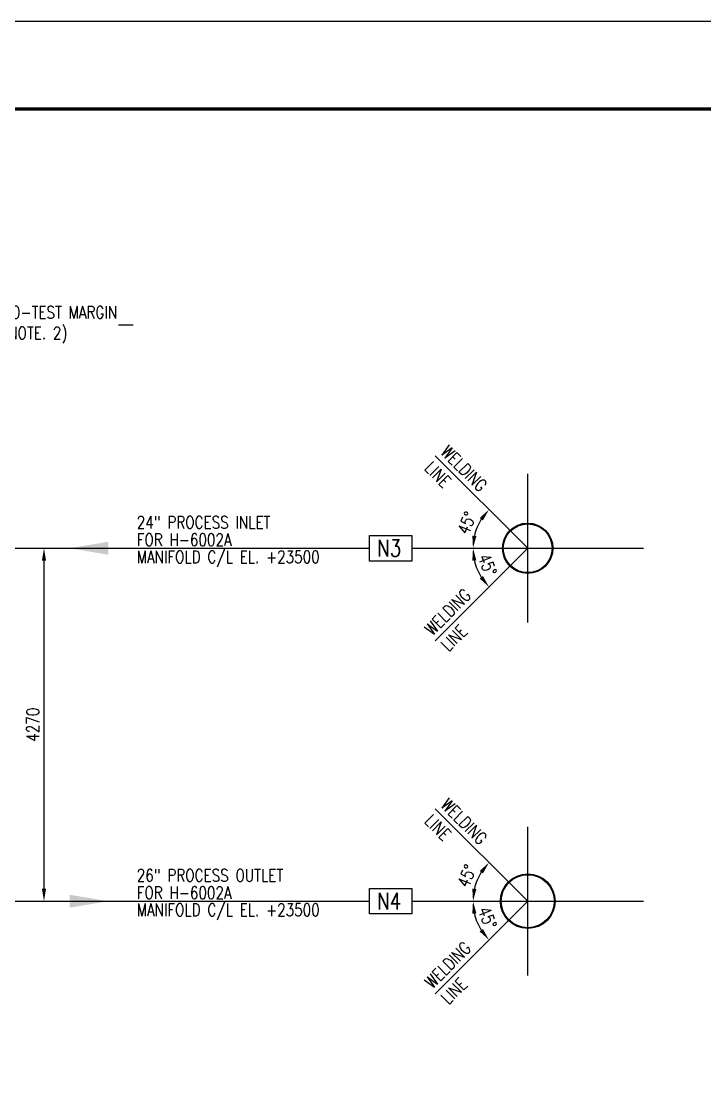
# Model space of a CAD drawing. Header units: millimetres. Extents: x 0 to 91981, y -132907 to 77676.
# Drawn here: x 18796 to 27057, y 64776 to 77676 of the extents above; entities that cross this region are included whole.
import ezdxf
from ezdxf.enums import TextEntityAlignment as Align

# ---------------------------------------------------------------- set-up
doc = ezdxf.new("R2010")
doc.units = ezdxf.units.MM
doc.header["$LTSCALE"] = 60
doc.linetypes.add('JNK-CENTER', pattern=[34, 30, -1.5, 1, -1.5])
for name, color, linetype in [('CEN-R', 1, 'JNK-CENTER'), ('CON-C', 4, 'Continuous'), ('CON-G', 3, 'Continuous'), ('CON-W', 7, 'Continuous'), ('CON-Y', 2, 'Continuous'), ('Dim-W', 7, 'Continuous'), ('TITLE', 7, 'Continuous'), ('TXT-Y', 2, 'Continuous')]:
    doc.layers.add(name, color=color, linetype=linetype)
doc.styles.add('SIMPLEX', font='simplex.shx', dxfattribs={"width": 0.8})
doc.dimstyles.new('DIM60', dxfattribs={"dimscale": 60, "dimtxt": 2.5, "dimasz": 2.5, "dimexe": 1, "dimexo": 1, "dimgap": 1, "dimtad": 1, "dimdsep": 46, "dimtxsty": 'SIMPLEX', "dimcen": 0, "dimclrd": 256, "dimclre": 256, "dimclrt": 2, "dimadec": 1, "dimazin": 2, "dimtfac": 1, "dimtix": 1, "dimtmove": 2, "dimatfit": 2, "dimfxl": 1, "dimarcsym": 1})
doc.dimstyles.new('DIM60x3', dxfattribs={"dimscale": 60, "dimtxt": 2.5, "dimasz": 2.5, "dimexe": 1, "dimexo": 1, "dimgap": 1, "dimtad": 1, "dimdec": 1, "dimlfac": 0.333333, "dimdsep": 46, "dimtxsty": 'SIMPLEX', "dimcen": 0, "dimclrd": 256, "dimclre": 256, "dimclrt": 2, "dimadec": 1, "dimazin": 2, "dimtfac": 1, "dimtdec": 1, "dimtix": 1, "dimtmove": 2, "dimatfit": 2, "dimldrblk": 'NONE', "dimfxl": 1, "dimtfill": 1, "dimarcsym": 1})
doc.dimstyles.new('DIM_60', dxfattribs={"dimscale": 60, "dimtxt": 2.5, "dimasz": 2.5, "dimexe": 1, "dimexo": 1, "dimgap": 1, "dimtad": 1, "dimdec": 4, "dimdsep": 46, "dimtxsty": 'SIMPLEX', "dimcen": 2.5, "dimclrd": 7, "dimclre": 7, "dimclrt": 2, "dimadec": 4, "dimazin": 2, "dimtfac": 1, "dimtdec": 4, "dimtmove": 0, "dimatfit": 2, "dimfxl": 0.18, "dimtolj": 1, "dimtzin": 0, "dimarcsym": 1})

# ---------------------------------------------------------------- blocks, each defined once
blk = doc.blocks.new('*D982')
at = {"layer": 'DEFPOINTS', "color": 0, "ltscale": 60, "transparency": 16777216}
for p in [(17870, 71302), (17870, 67032), (19070, 67032)]:
    blk.add_point(p, dxfattribs=at)
at = {"layer": 'Dim-W', "color": 7, "linetype": 'ByBlock', "lineweight": -2, "ltscale": 60, "transparency": 16777216}
for p, q in [((17930, 71302), (19130, 71302)), ((19070, 71152), (19070, 67182)), ((17930, 67032), (19130, 67032))]:
    blk.add_line(p, q, dxfattribs=at)
at = {"layer": 'Dim-W', "color": 7, "ltscale": 60, "transparency": 16777216}
for points in [[(19045, 71152), (19095, 71152), (19070, 71302)], [(19045, 67182), (19095, 67182), (19070, 67032)]]:
    blk.add_solid(points, dxfattribs=at)
at = {"layer": 'Dim-W', "color": 2, "ltscale": 60, "transparency": 16777216, "insert": (18935, 69167), "char_height": 150, "attachment_point": 5, "rotation": 90, "style": 'SIMPLEX'}
blk.add_mtext('\\A1;4270', dxfattribs=at)
blk = doc.blocks.new('*D820')
at = {"layer": 'CON-W', "linetype": 'ByBlock', "lineweight": -2, "transparency": 16777216}
for p, q in [((24407, 71812), (24407, 71812)), ((24196, 71303), (24196, 71303))]:
    blk.add_line(p, q, dxfattribs=at)
blk.add_arc((24918, 71302), 662, 148.0064, 166.9936, dxfattribs=at)
at = {"layer": 'CON-W', "transparency": 16777216}
for points in [[(24337, 71668), (24376, 71637), (24450, 71770)], [(24297, 71448), (24248, 71453), (24256, 71302)]]:
    blk.add_solid(points, dxfattribs=at)
at = {"layer": 'DEFPOINTS', "color": 0, "transparency": 16777216}
for p in [(24450, 71770), (24256, 71302), (24918, 71302), (24918, 71302)]:
    blk.add_point(p, dxfattribs=at)
at = {"layer": 'CON-W', "color": 2, "transparency": 16777216, "insert": (24181, 71607), "char_height": 150, "attachment_point": 5, "rotation": 67.5, "style": 'SIMPLEX', "bg_fill": 3, "box_fill_scale": 1.1, "bg_fill_color": 256, "bg_fill_true_color": 13158600, "bg_fill_transparency": 0}
blk.add_mtext('45°', dxfattribs=at)
at = {"layer": 'DEFPOINTS', "color": 0, "transparency": 16777216}
blk.add_point((24344, 71633), dxfattribs=at)
blk = doc.blocks.new('*D821')
at = {"layer": 'CON-W', "linetype": 'ByBlock', "lineweight": -2, "transparency": 16777216}
blk.add_arc((24918, 71302), 662, 148.0064, 166.9936, dxfattribs=at)
at = {"layer": 'CON-W', "transparency": 16777216}
for points in [[(24337, 71668), (24376, 71637), (24450, 71770)], [(24297, 71448), (24248, 71453), (24256, 71302)]]:
    blk.add_solid(points, dxfattribs=at)
at = {"layer": 'DEFPOINTS', "color": 0, "transparency": 16777216}
for p in [(23799, 72420), (24256, 71302), (24918, 71302), (24918, 71302)]:
    blk.add_point(p, dxfattribs=at)
at = {"layer": 'CON-W', "color": 2, "transparency": 16777216, "insert": (24181, 71607), "char_height": 150, "attachment_point": 5, "rotation": 67.5, "style": 'SIMPLEX', "bg_fill": 3, "box_fill_scale": 1.1, "bg_fill_color": 256, "bg_fill_true_color": 13158600, "bg_fill_transparency": 0}
blk.add_mtext('45°', dxfattribs=at)
at = {"layer": 'DEFPOINTS', "color": 0, "transparency": 16777216}
blk.add_point((24344, 71633), dxfattribs=at)
blk = doc.blocks.new('*D822')
at = {"layer": 'CON-W', "linetype": 'ByBlock', "lineweight": -2, "transparency": 16777216}
for p, q in [((24196, 71301), (24196, 71301)), ((24407, 70791), (24407, 70791))]:
    blk.add_line(p, q, dxfattribs=at)
blk.add_arc((24918, 71302), 662, 193.0064, 211.9936, dxfattribs=at)
at = {"layer": 'CON-W', "transparency": 16777216}
for points in [[(24248, 71150), (24297, 71155), (24256, 71302)], [(24376, 70966), (24337, 70935), (24450, 70833)]]:
    blk.add_solid(points, dxfattribs=at)
at = {"layer": 'DEFPOINTS', "color": 0, "transparency": 16777216}
for p in [(24918, 71302), (24918, 71302), (24450, 70833)]:
    blk.add_point(p, dxfattribs=at)
at = {"layer": 'CON-W', "color": 2, "transparency": 16777216, "insert": (24431, 71100), "char_height": 150, "attachment_point": 5, "rotation": 292.5, "style": 'SIMPLEX', "bg_fill": 3, "box_fill_scale": 1.1, "bg_fill_color": 256, "bg_fill_true_color": 13158600, "bg_fill_transparency": 0}
blk.add_mtext('45°', dxfattribs=at)
at = {"layer": 'DEFPOINTS', "color": 0, "transparency": 16777216}
for p in [(24256, 71302), (24278, 71130)]:
    blk.add_point(p, dxfattribs=at)
blk = doc.blocks.new('*D823')
at = {"layer": 'CON-W', "linetype": 'ByBlock', "lineweight": -2, "transparency": 16777216}
blk.add_line((24196, 71301), (24196, 71301), dxfattribs=at)
blk.add_arc((24918, 71302), 662, 193.0064, 211.9936, dxfattribs=at)
at = {"layer": 'CON-W', "transparency": 16777216}
for points in [[(24248, 71150), (24297, 71155), (24256, 71302)], [(24376, 70966), (24337, 70935), (24450, 70833)]]:
    blk.add_solid(points, dxfattribs=at)
at = {"layer": 'DEFPOINTS', "color": 0, "transparency": 16777216}
for p in [(24918, 71302), (24918, 71302), (23799, 70183)]:
    blk.add_point(p, dxfattribs=at)
at = {"layer": 'CON-W', "color": 2, "transparency": 16777216, "insert": (24431, 71100), "char_height": 150, "attachment_point": 5, "rotation": 292.5, "style": 'SIMPLEX', "bg_fill": 3, "box_fill_scale": 1.1, "bg_fill_color": 256, "bg_fill_true_color": 13158600, "bg_fill_transparency": 0}
blk.add_mtext('45°', dxfattribs=at)
at = {"layer": 'DEFPOINTS', "color": 0, "transparency": 16777216}
for p in [(24256, 71302), (24278, 71130)]:
    blk.add_point(p, dxfattribs=at)
blk = doc.blocks.new('*D824')
at = {"layer": 'CON-W', "linetype": 'ByBlock', "lineweight": -2, "transparency": 16777216}
for p, q in [((24408, 67543), (24408, 67543)), ((24196, 67032), (24196, 67032))]:
    blk.add_line(p, q, dxfattribs=at)
blk.add_arc((24918, 67032), 662, 148.0064, 166.9936, dxfattribs=at)
at = {"layer": 'CON-W', "transparency": 16777216}
for points in [[(24337, 67398), (24376, 67367), (24450, 67500)], [(24297, 67178), (24248, 67183), (24256, 67032)]]:
    blk.add_solid(points, dxfattribs=at)
at = {"layer": 'DEFPOINTS', "color": 0, "transparency": 16777216}
for p in [(24450, 67500), (24256, 67032), (24918, 67032), (24918, 67032)]:
    blk.add_point(p, dxfattribs=at)
at = {"layer": 'CON-W', "color": 2, "transparency": 16777216, "insert": (24181, 67337), "char_height": 150, "attachment_point": 5, "rotation": 67.5, "style": 'SIMPLEX', "bg_fill": 3, "box_fill_scale": 1.1, "bg_fill_color": 256, "bg_fill_true_color": 13158600, "bg_fill_transparency": 0}
blk.add_mtext('45°', dxfattribs=at)
at = {"layer": 'DEFPOINTS', "color": 0, "transparency": 16777216}
blk.add_point((24344, 67363), dxfattribs=at)
blk = doc.blocks.new('*D825')
at = {"layer": 'CON-W', "linetype": 'ByBlock', "lineweight": -2, "transparency": 16777216}
blk.add_line((24196, 67033), (24196, 67033), dxfattribs=at)
blk.add_arc((24918, 67032), 662, 148.0064, 166.9936, dxfattribs=at)
at = {"layer": 'CON-W', "transparency": 16777216}
for points in [[(24337, 67398), (24376, 67367), (24450, 67500)], [(24297, 67178), (24248, 67183), (24256, 67032)]]:
    blk.add_solid(points, dxfattribs=at)
at = {"layer": 'DEFPOINTS', "color": 0, "transparency": 16777216}
for p in [(23799, 68150), (24256, 67032), (24918, 67032), (24918, 67032)]:
    blk.add_point(p, dxfattribs=at)
at = {"layer": 'CON-W', "color": 2, "transparency": 16777216, "insert": (24181, 67337), "char_height": 150, "attachment_point": 5, "rotation": 67.5, "style": 'SIMPLEX', "bg_fill": 3, "box_fill_scale": 1.1, "bg_fill_color": 256, "bg_fill_true_color": 13158600, "bg_fill_transparency": 0}
blk.add_mtext('45°', dxfattribs=at)
at = {"layer": 'DEFPOINTS', "color": 0, "transparency": 16777216}
blk.add_point((24344, 67363), dxfattribs=at)
blk = doc.blocks.new('*D826')
at = {"layer": 'CON-W', "linetype": 'ByBlock', "lineweight": -2, "transparency": 16777216}
for p, q in [((24196, 67032), (24196, 67032)), ((24407, 66521), (24407, 66521))]:
    blk.add_line(p, q, dxfattribs=at)
blk.add_arc((24918, 67032), 662, 193.0064, 211.9936, dxfattribs=at)
at = {"layer": 'CON-W', "transparency": 16777216}
for points in [[(24248, 66880), (24297, 66885), (24256, 67032)], [(24376, 66696), (24337, 66665), (24450, 66563)]]:
    blk.add_solid(points, dxfattribs=at)
at = {"layer": 'DEFPOINTS', "color": 0, "transparency": 16777216}
for p in [(24918, 67032), (24918, 67032), (24450, 66563)]:
    blk.add_point(p, dxfattribs=at)
at = {"layer": 'CON-W', "color": 2, "transparency": 16777216, "insert": (24431, 66830), "char_height": 150, "attachment_point": 5, "rotation": 292.5, "style": 'SIMPLEX', "bg_fill": 3, "box_fill_scale": 1.1, "bg_fill_color": 256, "bg_fill_true_color": 13158600, "bg_fill_transparency": 0}
blk.add_mtext('45°', dxfattribs=at)
at = {"layer": 'DEFPOINTS', "color": 0, "transparency": 16777216}
for p in [(24256, 67032), (24278, 66860)]:
    blk.add_point(p, dxfattribs=at)
blk = doc.blocks.new('*D827')
at = {"layer": 'CON-W', "linetype": 'ByBlock', "lineweight": -2, "transparency": 16777216}
blk.add_arc((24918, 67032), 662, 193.0064, 211.9936, dxfattribs=at)
at = {"layer": 'CON-W', "transparency": 16777216}
for points in [[(24248, 66880), (24297, 66885), (24256, 67032)], [(24376, 66696), (24337, 66665), (24450, 66563)]]:
    blk.add_solid(points, dxfattribs=at)
at = {"layer": 'DEFPOINTS', "color": 0, "transparency": 16777216}
for p in [(24918, 67032), (24918, 67032), (23799, 65913)]:
    blk.add_point(p, dxfattribs=at)
at = {"layer": 'CON-W', "color": 2, "transparency": 16777216, "insert": (24431, 66830), "char_height": 150, "attachment_point": 5, "rotation": 292.5, "style": 'SIMPLEX', "bg_fill": 3, "box_fill_scale": 1.1, "bg_fill_color": 256, "bg_fill_true_color": 13158600, "bg_fill_transparency": 0}
blk.add_mtext('45°', dxfattribs=at)
at = {"layer": 'DEFPOINTS', "color": 0, "transparency": 16777216}
for p in [(24256, 67032), (24278, 66860)]:
    blk.add_point(p, dxfattribs=at)
blk = doc.blocks.new('_Oblique')
at = {"color": 0, "linetype": 'ByBlock', "lineweight": -2}
blk.add_line((-0.5, -0.5), (0.5, 0.5), dxfattribs=at)
blk = doc.blocks.new('*D890')
at = {"layer": 'DEFPOINTS', "color": 0, "transparency": 16777216}
for p in [(25615, 66573), (25757, 46950), (25772, 46729), (25702, 45244), (25615, 45043)]:
    blk.add_point(p, dxfattribs=at)
at = {"layer": 'Dim-W', "color": 7, "linetype": 'ByBlock', "lineweight": -2, "transparency": 16777216}
blk.add_line((25776, 46669), (25880, 45192), dxfattribs=at)
blk.add_arc((25615, 48979), 3736, 270, 274, dxfattribs=at)
at = {"layer": 'Dim-W', "color": 7, "lineweight": -2, "transparency": 16777216, "xscale": 150, "yscale": 150, "zscale": 150}
for p, rotation in [((25615, 45243), 180), ((25875, 45252), 3.999999999999986)]:
    blk.add_blockref('_Oblique', p, dxfattribs=dict(at, rotation=rotation))
at = {"layer": 'Dim-W', "color": 2, "transparency": 16777216, "insert": (25742, 45380), "char_height": 150, "attachment_point": 5, "rotation": 2.0283, "style": 'SIMPLEX'}
blk.add_mtext('\\A1;4°', dxfattribs=at)
blk = doc.blocks.new('*D891')
at = {"layer": 'DEFPOINTS', "color": 0, "transparency": 16777216}
for p in [(25615, 66573), (25473, 46950), (25457, 46729), (25441, 45247), (25615, 45043)]:
    blk.add_point(p, dxfattribs=at)
at = {"layer": 'Dim-W', "color": 7, "linetype": 'ByBlock', "lineweight": -2, "transparency": 16777216}
blk.add_line((25453, 46669), (25350, 45192), dxfattribs=at)
blk.add_arc((25615, 48979), 3736, 266, 270, dxfattribs=at)
at = {"layer": 'Dim-W', "color": 7, "lineweight": -2, "transparency": 16777216, "xscale": 150, "yscale": 150, "zscale": 150, "rotation": 176.0000000000009}
blk.add_blockref('_Oblique', (25354, 45252), dxfattribs=at)
at = {"layer": 'Dim-W', "color": 7, "lineweight": -2, "transparency": 16777216, "xscale": 150, "yscale": 150, "zscale": 150}
blk.add_blockref('_Oblique', (25615, 45243), dxfattribs=at)
at = {"layer": 'Dim-W', "color": 2, "transparency": 16777216, "insert": (25489, 45380), "char_height": 150, "attachment_point": 5, "rotation": 358, "style": 'SIMPLEX'}
blk.add_mtext('\\A1;4°', dxfattribs=at)
blk = doc.blocks.new('*D1036')
at = {"linetype": 'ByBlock', "lineweight": -2, "transparency": 16777216}
for p, q in [((17370, 71666), (17370, 74066)), ((17470, 71666), (17470, 74066)), ((17370, 74006), (17220, 74006)), ((17370, 74006), (17470, 74006)), ((17470, 74006), (20147, 74006))]:
    blk.add_line(p, q, dxfattribs=at)
at = {"layer": 'DEFPOINTS', "color": 0, "transparency": 16777216}
for p in [(17370, 74006), (17370, 71606), (17470, 71606)]:
    blk.add_point(p, dxfattribs=at)
at = {"lineweight": -2, "transparency": 16777216, "xscale": 150, "yscale": 150, "zscale": 150}
blk.add_blockref('_Oblique', (17370, 74006), dxfattribs=at)
at = {"lineweight": -2, "transparency": 16777216, "xscale": 150, "yscale": 150, "zscale": 150, "rotation": 180}
blk.add_blockref('_Oblique', (17470, 74006), dxfattribs=at)
at = {"color": 2, "transparency": 16777216, "insert": (18959, 74006), "char_height": 150, "attachment_point": 5, "style": 'SIMPLEX', "bg_fill": 3, "box_fill_scale": 1.1, "bg_fill_color": 256, "bg_fill_true_color": 13158600, "bg_fill_transparency": 0}
blk.add_mtext('50 HYDRO-TEST MARGIN\\P(NOTE. 2)', dxfattribs=at)
blk = doc.blocks.new('_None')
blk = doc.blocks.new('TITLE')
at = {"color": 7}
blk.add_line((841, 594.85), (0, 594.85), dxfattribs=at)
at = {"color": 7, "const_width": 0.707}
blk.add_lwpolyline([(823.32, 577.17), (27.94, 577.17)], dxfattribs=at)

msp = doc.modelspace()

# ---------------------------------------------------------------- linework, layer by layer
at = {"layer": 'CEN-R', "ltscale": 60}
for p, q in [((24917.81576, 70401.52672), (24917.81576, 72201.52672)), ((23517.81576, 71301.52672), (26317.81576, 71301.52672)), ((24917.81576, 66131.52672), (24917.81576, 67931.52672)), ((23517.81576, 67031.52672), (26317.81576, 67031.52672))]:
    msp.add_line(p, q, dxfattribs=at)
at = {"layer": 'CON-C'}
for points in [[(23517.81576, 71455.8881), (23517.81576, 71147.16534), (23006.81484, 71147.16534), (23006.81484, 71455.8881)], [(23517.81576, 67185.8881), (23517.81576, 66877.16534), (23006.81484, 66877.16534), (23006.81484, 67185.8881)]]:
    msp.add_lwpolyline(points, close=True, dxfattribs=at)
at = {"layer": 'CON-G', "ltscale": 60}
for radius in [304.70001, 295.18001]:
    msp.add_circle((24917.81576, 71301.52672), radius, dxfattribs=at)
at = {"layer": 'Dim-W'}
for points in [[(19848.39036, 71379.65172), (19379.64036, 71301.52672), (19848.39036, 71223.40172)], [(19379.64036, 67109.65172), (19848.39036, 67031.52672), (19379.64036, 66953.40172)]]:
    msp.add_solid(points, dxfattribs=at)
at = {"layer": 'TITLE'}
for p, q in [((19129.64036, 71301.52672), (23006.81484, 71301.52672)), ((19129.64036, 67031.52672), (23006.81484, 67031.52672))]:
    msp.add_line(p, q, dxfattribs=at)

# ---------------------------------------------------------------- texts
at = {"layer": 'CON-C', "style": 'SIMPLEX', "width": 0.8}
for tag, p in [('N3', (23242.5552, 71302.86883)), ('N4', (23242.5552, 67032.86883))]:
    msp.add_attdef(tag, text='1', height=202.5, dxfattribs=at).set_placement(p, align=Align.MIDDLE_CENTER)
at = {"layer": 'CON-Y', "style": 'SIMPLEX', "width": 0.8}
for s, p in [('24" PROCESS INLET', (20191.47603, 71539.94834)), ('FOR H-6002A', (20191.47603, 71329.10834)), ('MANIFOLD C/L EL. +23500', (20191.47603, 71121.98383)), ('26" PROCESS OUTLET', (20191.47603, 67269.94834)), ('FOR H-6002A', (20191.47603, 67059.10834)), ('MANIFOLD C/L EL. +23500', (20191.47603, 66851.98383))]:
    msp.add_text(s, height=150, dxfattribs=at).set_placement(p)

# ---------------------------------------------------------------- dimensions: what is measured, and where the dimension line sits
at = {"layer": 'Dim-W', "ltscale": 60}
dim = msp.add_linear_dim(base=(19069.64036, 67031.52672), p1=(17869.94512, 71301.52672), p2=(17869.94512, 67031.52672), angle=90, dimstyle='DIM_60', dxfattribs=at)
dim.commit()
dim.dimension.update_dxf_attribs({"geometry": '*D982', "text_midpoint": (18934.64036, 69166.52672)})
at = {"layer": 'Dim-W'}
for base, line1, line2, override, picture, middle in [((25440.90634, 45246.93228), ((25472.82151, 46949.6657), (25457.3605, 46728.56297)), ((25614.73776, 66572.8126), (25614.73776, 45042.88631)), {"dimblk1": 'Oblique', "dimblk2": 'Oblique', "dimsah": 1}, '*D891', (25489.05503, 45380.08011)), ((25701.67701, 45243.89794), ((25614.73776, 66572.8126), (25614.73776, 45042.88631)), ((25756.65401, 46949.6657), (25772.11502, 46728.56297)), {"dimjust": 1, "dimblk1": 'Oblique', "dimblk2": 'Oblique', "dimsah": 1}, '*D890', (25742.19568, 45380.14254))]:
    dim = msp.add_angular_dim_2l(base=base, line1=line1, line2=line2, dimstyle='DIM_60', override=override, dxfattribs=at)
    dim.commit()
    dim.dimension.update_dxf_attribs({"geometry": picture, "text_midpoint": middle})

# ---------------------------------------------------------------- next in the draw order: dimensions: what is measured, and where the dimension line sits
dim = msp.add_linear_dim(base=(17369.94512, 74006.22671), p1=(17469.94512, 71606.22671), p2=(17369.94512, 71606.22671), angle=180, text='50 HYDRO-TEST MARGIN\\X(NOTE. 2)', dimstyle='DIM60x3', override={"dimblk1": 'Oblique', "dimblk2": 'Oblique', "dimsah": 1, "dimtmove": 0, "dimtfill": 0})
dim.commit()
dim.dimension.update_dxf_attribs({"geometry": '*D1036', "text_midpoint": (18958.51655, 74006.22671), "dimtype": 160})
at = {"layer": 'CON-W'}
for base, line1, line2, picture, middle in [((24344.33312, 71632.62708), ((24449.56915, 71769.77334), (24917.81576, 71301.52672)), ((24255.61505, 71301.52672), (24917.81576, 71301.52672)), '*D820', (24181.29834, 71606.60222)), ((24344.33312, 67362.62708), ((24449.56915, 67499.77334), (24917.81576, 67031.52672)), ((24255.61505, 67031.52672), (24917.81576, 67031.52672)), '*D824', (24181.29834, 67336.60222))]:
    dim = msp.add_angular_dim_2l(base=base, line1=line1, line2=line2, dimstyle='DIM60', override={"dimatfit": 3, "dimtfill": 1}, dxfattribs=at)
    dim.commit()
    dim.dimension.update_dxf_attribs({"geometry": picture, "text_midpoint": middle})

# ---------------------------------------------------------------- next in the draw order: dimensions: what is measured, and where the dimension line sits
for base, line1, line2, picture, middle in [((24344.33312, 71632.62708), ((23799.13158, 72420.2109), (24917.81576, 71301.52672)), ((24255.61505, 71301.52672), (24917.81576, 71301.52672)), '*D821', (24181.29834, 71606.60222)), ((24344.33312, 67362.62708), ((23799.13158, 68150.2109), (24917.81576, 67031.52672)), ((24255.61505, 67031.52672), (24917.81576, 67031.52672)), '*D825', (24181.29834, 67336.60222))]:
    dim = msp.add_angular_dim_2l(base=base, line1=line1, line2=line2, dimstyle='DIM60', override={"dimatfit": 3, "dimtfill": 1}, dxfattribs=at)
    dim.commit()
    dim.dimension.update_dxf_attribs({"geometry": picture, "text_midpoint": middle})

# ---------------------------------------------------------------- next in the draw order: texts
at = {"layer": 'TXT-Y', "style": 'SIMPLEX', "width": 0.8}
for s, p in [('WELDING', (23853.80863, 72454.10568)), ('LINE', (23659.17079, 72259.46784)), ('WELDING', (23853.80863, 68184.10568)), ('LINE', (23659.17079, 67989.46784))]:
    msp.add_text(s, height=150, rotation=315, dxfattribs=at).set_placement(p)

# ---------------------------------------------------------------- next in the draw order: dimensions: what is measured, and where the dimension line sits
at = {"layer": 'CON-W'}
for base, line1, line2, picture, middle in [((24278.17899, 71130.13656), ((24449.56915, 70833.2801), (24917.81576, 71301.52672)), ((24255.61505, 71301.52672), (24917.81576, 71301.52672)), '*D822', (24430.74581, 71099.77574)), ((24278.17899, 66860.13656), ((24449.56915, 66563.2801), (24917.81576, 67031.52672)), ((24255.61505, 67031.52672), (24917.81576, 67031.52672)), '*D826', (24430.74581, 66829.77574))]:
    dim = msp.add_angular_dim_2l(base=base, line1=line1, line2=line2, dimstyle='DIM60', override={"dimatfit": 3, "dimtfill": 1}, dxfattribs=at)
    dim.commit()
    dim.dimension.update_dxf_attribs({"geometry": picture, "text_midpoint": middle})

# ---------------------------------------------------------------- next in the draw order: dimensions: what is measured, and where the dimension line sits
for base, line1, line2, picture, middle in [((24278.17899, 71130.13656), ((23799.13158, 70182.84254), (24917.81576, 71301.52672)), ((24255.61505, 71301.52672), (24917.81576, 71301.52672)), '*D823', (24430.74581, 71099.77574)), ((24278.17899, 66860.13656), ((23799.13158, 65912.84254), (24917.81576, 67031.52672)), ((24255.61505, 67031.52672), (24917.81576, 67031.52672)), '*D827', (24430.74581, 66829.77574))]:
    dim = msp.add_angular_dim_2l(base=base, line1=line1, line2=line2, dimstyle='DIM60', override={"dimatfit": 3, "dimtfill": 1}, dxfattribs=at)
    dim.commit()
    dim.dimension.update_dxf_attribs({"geometry": picture, "text_midpoint": middle})

# ---------------------------------------------------------------- next in the draw order: linework, layer by layer
at = {"layer": 'CON-G', "ltscale": 60}
for radius in [330.20001, 320.68001]:
    msp.add_circle((24917.81576, 67031.52671), radius, dxfattribs=at)
at = {"layer": 'CON-W'}
for p, q in [((23799.13158, 72420.2109), (24917.81576, 71301.52672)), ((23799.13158, 70182.84254), (24917.81576, 71301.52672)), ((23799.13158, 68150.2109), (24917.81576, 67031.52672)), ((23799.13158, 65912.84254), (24917.81576, 67031.52672))]:
    msp.add_line(p, q, dxfattribs=at)

# ---------------------------------------------------------------- next in the draw order: block references
at = {"linetype": 'ByBlock', "xscale": 59.9999999939999, "yscale": 59.9999999939999, "zscale": 59.9999999939999}
msp.add_blockref('TITLE', (1591.41048, 41984.79921), dxfattribs=at)

# ---------------------------------------------------------------- next in the draw order: texts
at = {"layer": 'TXT-Y', "style": 'SIMPLEX', "width": 0.8}
for s, p in [('WELDING', (23765.23681, 70237.51958)), ('LINE', (23959.87465, 70042.88174)), ('WELDING', (23765.23681, 65967.51958)), ('LINE', (23959.87465, 65772.88174))]:
    msp.add_text(s, height=150, rotation=45, dxfattribs=at).set_placement(p)

doc.saveas('drawing.dxf')
